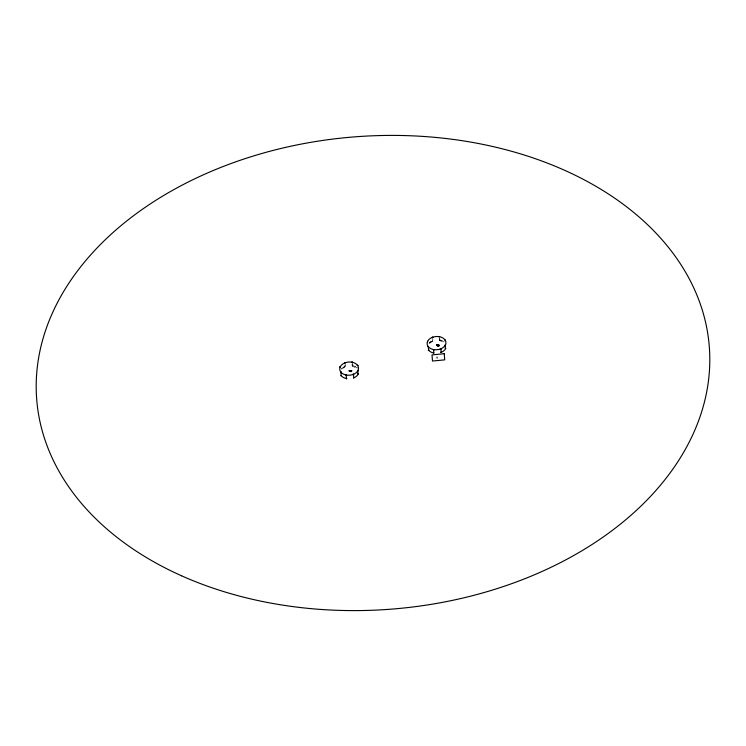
<?xml version="1.0" encoding="UTF-8"?>
<svg xmlns="http://www.w3.org/2000/svg" width="746" height="746" viewBox="0 0 746 746"><rect width="100%" height="100%" fill="white"/><g stroke="black" fill="none" stroke-linecap="round" stroke-linejoin="round"><path stroke-width="0.56" stroke-dasharray="3.73 2.8" d="M352.42 365.941L352.616 365.493L356.056 366.855M345.212 366.575L342.433 367.61M429.845 342.106L432.624 341.071M429.043 343.692L432.866 341.127L432.521 340.763M341.174 368.804L341.743 368.198M341.631 369.195L345.417 366.64M429.155 342.694L429.808 342.125M352.476 365.605L352.187 366.034L356.961 368.337M439.879 340.101L439.59 340.53L443.786 342.321M432.568 340.922L432.344 341.006A9.409 6.611 -4.5 0 0 428.81 343.496M440.047 339.999L442.695 340.913M439.627 340.53L439.422 338.628M352.224 366.034L352.019 364.132M345.109 366.267L345.323 364.691M443.46 341.351L444.159 341.836M356.747 367.34L357.362 367.881M439.674 338.003L439.972 340.288A9.409 6.611 -4.5 0 1 443.973 342.078M432.661 338.236L432.885 341.081M352.159 362.192L352.56 365.792A9.409 6.611 -4.5 0 1 355.889 367.107M345.025 364.635L344.941 366.51A9.409 6.611 -4.5 0 0 341.407 369M356.569 367.582A9.409 6.611 -4.5 0 1 357.166 368.104"/><path stroke-width="1.12" d="M433.426 349.576L434.331 349.753M441.24 352.485L441.007 352.112M432.568 337.397L431.99 337.388L432.587 337.351M445.231 340.363L444.803 339.654A9.409 6.611 -4.5 0 0 439.692 336.763L438.751 336.605A9.409 6.611 -4.5 0 0 432.96 337.145L432.074 337.481A9.409 6.611 -4.5 0 0 427.682 341.248L427.402 341.929A9.409 6.611 -4.5 0 0 427.84 345.985L428.269 346.704A9.409 6.611 -4.5 0 0 436.755 349.734A9.409 6.611 -4.5 0 0 445.008 345.65M427.411 342.032L427.663 341.248M436.699 345.566L436.951 345.062L439.198 345.351L436.886 345.305M437.352 345.668L438.844 345.985A14.165 8.281 40.2 0 1 436.755 345.23A14.165 9.903 10.7 0 0 439.198 345.267A14.239 9.586 21.6 0 1 436.83 344.96L436.587 345.454L438.853 346.069L436.858 345.351M349.454 370.855L351.441 371.573L349.175 370.958L350.228 370.687M349.296 371.07L349.538 370.566M357.604 371.256L357.912 370.482M445.017 345.752L445.632 344.745L445.25 345.053M353.464 377.774L353.697 378.157M440.867 352.271L441.11 352.653M358.005 370.557L358.257 369.829A9.409 6.611 -4.5 0 0 347.114 362.239A9.409 6.611 -4.5 0 0 341.761 373.028A9.409 6.611 -4.5 0 0 357.604 371.154M445.325 345.09L445.67 344.326A9.409 6.611 -4.5 0 0 445.222 340.26M445.353 344.848L445.287 349.175A9.409 6.611 -4.5 0 1 441.278 352.298L440.774 348.858M357.987 373.867L358.537 373.988M445.754 348.438L445.94 348.485M428.251 350.247L428.829 350.005M439.702 336.875L438.76 336.707M341.025 375.658L340.903 375.742M428.26 346.545L428.652 350.051M432.074 337.584L432.969 337.248M440.121 349.212L441.007 348.876M445.082 340.111L445.008 339.906M349.231 370.678L349.324 370.669A14.165 9.903 10.7 0 0 351.786 370.771M349.482 370.809L351.795 370.855L351.021 370.706M350.219 370.603L351.04 370.79M346.573 378.287L346.47 378.735M436.699 345.202L437.482 345.379M436.82 345.314L437.492 345.463M349.939 371.172L351.431 371.489A14.165 8.281 40.2 0 1 349.342 370.734M433.976 352.783L433.874 353.231M346.629 378.865L346.731 378.409M437.016 357.045L437.1 358.173M433.734 349.548L433.65 353.007A9.409 6.611 -4.5 0 1 428.54 350.126M357.949 370.352L357.875 374.678A9.409 6.611 -4.5 0 1 353.865 377.802L353.371 374.361M346.321 375.051L346.247 378.511A9.409 6.611 -4.5 0 1 341.136 375.63L340.857 372.049M346.023 375.024L346.62 375.079L346.051 374.968M339.878 366.911L340.465 366.948L339.878 366.911M357.315 365.353L357.903 365.4L357.315 365.353M340.568 371.993L341.155 372.058L340.605 371.937M344.596 362.789L345.184 362.854L344.596 362.789M351.879 362.136L352.466 362.202L351.879 362.136M427.98 346.489L428.558 346.554L427.98 346.489M353.091 374.296L353.669 374.371L353.128 374.24M440.494 348.792L441.082 348.867L440.532 348.746M444.243 353.707L432.009 354.9L432.493 361.045L444.728 359.852L444.243 353.707M181.567 575.8A337.332 236.855 -4.5 0 0 708.7 378.828A337.332 236.855 -4.5 0 0 228.733 164.381A337.332 236.855 -4.5 0 0 181.567 575.8"/></g></svg>
